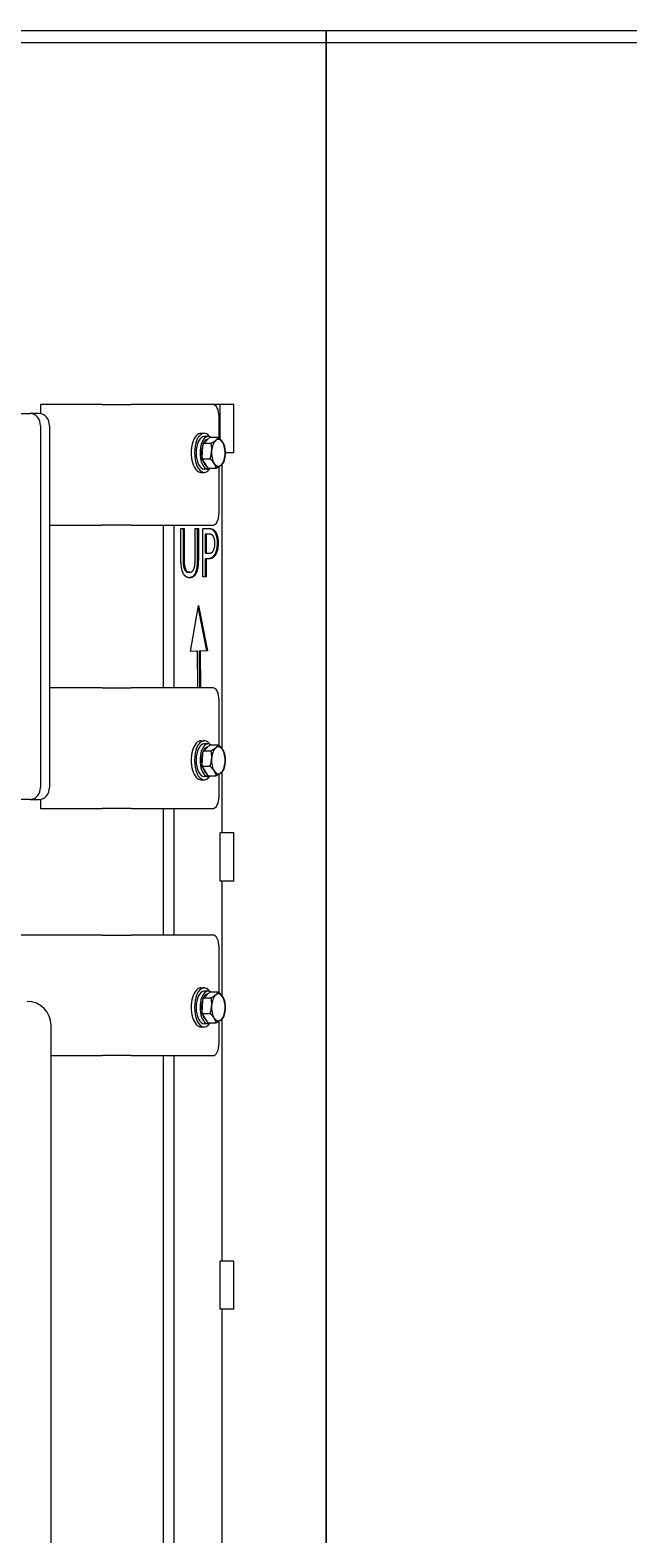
# Model space of a CAD drawing. Header units: inches. Extents: x 19 to 503, y 7 to 322.
# Drawn here: x 380.4 to 392.81, y 102.33 to 133.51 of the extents above; entities that cross this region are included whole.
import ezdxf

# ---------------------------------------------------------------- set-up
doc = ezdxf.new("R2010")
doc.units = ezdxf.units.IN
doc.header["$LTSCALE"] = 15
doc.header["$MEASUREMENT"] = 0
doc.layers.add('Dimension (ANSI)', color=7, linetype='Continuous', lineweight=25)
doc.layers.add('Visible (ANSI)', color=7, linetype='Continuous', lineweight=50)
doc.styles.add('MEMCOR Medium', font='arial.ttf')
doc.dimstyles.new('Default (ANSI)', dxfattribs={"dimscale": 15, "dimtxt": 0.15, "dimasz": 0.098425, "dimexe": 0.125, "dimexo": 0.0625, "dimgap": 0.031496, "dimtad": 0, "dimtih": 1, "dimtoh": 1, "dimdec": 4, "dimrnd": 1e-08, "dimzin": 3, "dimdsep": 46, "dimlunit": 5, "dimtxsty": 'MEMCOR Medium', "dimcen": 0.09, "dimdle": 0.393701, "dimclrd": 256, "dimclre": 256, "dimclrt": 256, "dimadec": 0, "dimazin": 1, "dimtfac": 0.8, "dimtofl": 0, "dimtmove": 0, "dimatfit": 3, "dimfxl": 1, "dimfrac": 1, "dimtolj": 1, "dimtzin": 4, "dimlwd": -1, "dimlwe": -1, "dimarcsym": 0})

# ---------------------------------------------------------------- blocks, each defined once
blk = doc.blocks.new('*D25')
at = {"layer": 'Defpoints', "color": 0, "transparency": 16777216}
for p in [(385.971, 149.759), (323.549, 58.491), (366.383, 58.491)]:
    blk.add_point(p, dxfattribs=at)
at = {"layer": 'Dimension (ANSI)', "transparency": 16777216}
for p, q in [((385.034, 149.759), (321.674, 149.759)), ((323.549, 148.283), (323.549, 114.595)), ((323.549, 59.968), (323.549, 95.474)), ((365.446, 58.491), (321.674, 58.491))]:
    blk.add_line(p, q, dxfattribs=at)
for points in [[(323.303, 148.283), (323.795, 148.283), (323.549, 149.759)], [(323.303, 59.968), (323.795, 59.968), (323.549, 58.491)]]:
    blk.add_solid(points, dxfattribs=at)
at = {"layer": 'Dimension (ANSI)', "transparency": 16777216, "char_height": 2.25, "attachment_point": 5, "style": 'MEMCOR Medium'}
for s, insert in [('\\A1; \\fArial|b0|i0;91{\\H0.8x;\\S1#4;} in', (323.549, 107.33)), ('\\A1;[2318.2 mm]{\\P\\fArial|b0|i0;SHIPPING\\P\\fArial|b0|i0;HEIGHT\\P\\fArial|b0|i0;REF.}', (323.549, 97.769))]:
    blk.add_mtext(s, dxfattribs=dict(at, insert=insert))

msp = doc.modelspace()

# ---------------------------------------------------------------- linework, layer by layer
at = {"layer": 'Visible (ANSI)', "linetype": 'Continuous', "lineweight": 18}
for p, q in [((399.9458, 133.49437), (365.07851, 133.49437)), ((386.54424, 133.24437), (386.54422, 133.49437)), ((386.54424, 133.49437), (386.54424, 68.49437)), ((386.54424, 133.49437), (386.54424, 133.24437)), ((386.54425, 68.49437), (386.54425, 133.49437)), ((386.54786, 68.49437), (386.54786, 133.49437)), ((386.54786, 133.49437), (386.54786, 68.49437)), ((386.54789, 133.49437), (386.54786, 133.24437)), ((386.54786, 133.24437), (386.54786, 133.49437)), ((386.54424, 133.24437), (365.79937, 133.24437)), ((399.9458, 133.24437), (386.54786, 133.24437)), ((386.54786, 132.51937), (386.54425, 132.51937)), ((386.54425, 132.01937), (386.54786, 132.01937)), ((380.61463, 125.74437), (380.61463, 125.55508)), ((381.89925, 125.74437), (380.61463, 125.74437)), ((381.89925, 125.74437), (382.49689, 125.74437)), ((384.19781, 125.74437), (382.49689, 125.74437)), ((384.34869, 125.74437), (384.19781, 125.74437)), ((384.62906, 125.74437), (384.34869, 125.74437)), ((384.34869, 125.02568), (384.34869, 125.74437)), ((384.62906, 124.74437), (384.62906, 125.74437)), ((368.70993, 125.55687), (380.40127, 125.55687)), ((380.58877, 125.55687), (380.40127, 125.55687)), ((384.32281, 125.05255), (384.32281, 125.49437)), ((380.61778, 125.30687), (380.61778, 117.80687)), ((380.80528, 125.30687), (380.80528, 117.80687)), ((383.94781, 125.15037), (384.01709, 125.15037)), ((384.0985, 125.08437), (384.01709, 125.08437)), ((384.0669, 125.0044), (384.14196, 125.0659)), ((384.14196, 125.0659), (384.30902, 125.0659)), ((383.97003, 124.62137), (383.98093, 124.78214)), ((383.98093, 124.78214), (383.99183, 124.9429)), ((383.99183, 124.9429), (384.0669, 125.0044)), ((383.99183, 124.9429), (384.15889, 124.9429)), ((384.62906, 124.74437), (384.44945, 124.74437)), ((383.97003, 124.62137), (384.13709, 124.62137)), ((384.03419, 124.52211), (383.97003, 124.62137)), ((384.09835, 124.42284), (384.03419, 124.52211)), ((384.09835, 124.42284), (384.26541, 124.42284)), ((384.32281, 123.49437), (384.32281, 124.45605)), ((384.3873, 118.60294), (384.3873, 124.50762)), ((383.94781, 124.33837), (384.01709, 124.33837)), ((384.0985, 124.40437), (384.01709, 124.40437)), ((380.80528, 123.24437), (381.89925, 123.24437)), ((382.49689, 123.24437), (381.89925, 123.24437)), ((382.49689, 123.24437), (384.19781, 123.24437)), ((383.17079, 119.86937), (383.17079, 123.24437)), ((383.3873, 123.24437), (383.3873, 119.86937)), ((383.53187, 122.55021), (383.53187, 123.1742)), ((383.53187, 123.1742), (383.59832, 123.1742)), ((383.57667, 123.1742), (383.57667, 122.55021)), ((383.59832, 123.1742), (383.59832, 122.55021)), ((383.82725, 122.54697), (383.82725, 123.1742)), ((383.82725, 123.1742), (383.8937, 123.1742)), ((383.87205, 123.1742), (383.87205, 122.55021)), ((383.8937, 123.1742), (383.8937, 122.55021)), ((383.98892, 122.1742), (383.98892, 123.1742)), ((383.98892, 123.1742), (384.11453, 123.1742)), ((384.05537, 123.05913), (384.03372, 123.05913)), ((384.03372, 123.05913), (384.03372, 122.66042)), ((384.05537, 123.05913), (384.05537, 122.66042)), ((384.11048, 123.05913), (384.05537, 123.05913)), ((384.05537, 122.66042), (384.03372, 122.66042)), ((384.05537, 122.66042), (384.10075, 122.66042)), ((383.71258, 122.26658), (383.69093, 122.26658)), ((384.05537, 122.54697), (384.03372, 122.54697)), ((384.03372, 122.54697), (384.03372, 122.1742)), ((384.11169, 122.54697), (384.05537, 122.54697)), ((384.05537, 122.54697), (384.05537, 122.1742)), ((384.05537, 122.1742), (383.98892, 122.1742)), ((383.7276, 120.62483), (383.89774, 121.57703)), ((383.88743, 121.5193), (384.06082, 120.6361)), ((383.89774, 121.57703), (384.08247, 120.6361)), ((383.87568, 120.63033), (383.7276, 120.62483)), ((383.85403, 120.63033), (383.72774, 120.62564)), ((383.87568, 120.63033), (383.85403, 120.63033)), ((383.88077, 119.86937), (383.87568, 120.63033)), ((384.06082, 120.6361), (383.91068, 120.63191)), ((383.91068, 120.63191), (383.91644, 119.86937)), ((383.93233, 120.63191), (383.91068, 120.63191)), ((384.08247, 120.6361), (383.93233, 120.63191)), ((383.93233, 120.63191), (383.93809, 119.86937)), ((384.08247, 120.6361), (384.06082, 120.6361)), ((381.89925, 119.86937), (380.80528, 119.86937)), ((381.89925, 119.86937), (382.49689, 119.86937)), ((384.19781, 119.86937), (382.49689, 119.86937)), ((384.32281, 118.67755), (384.32281, 119.61937)), ((383.94781, 118.77537), (384.01709, 118.77537)), ((383.98093, 118.40714), (383.99183, 118.5679)), ((383.99183, 118.5679), (384.0669, 118.6294)), ((383.99183, 118.5679), (384.15889, 118.5679)), ((384.0985, 118.70937), (384.01709, 118.70937)), ((384.0669, 118.6294), (384.14196, 118.6909)), ((384.14196, 118.6909), (384.30902, 118.6909)), ((383.97003, 118.24637), (383.98093, 118.40714)), ((383.97003, 118.24637), (384.13709, 118.24637)), ((384.03419, 118.14711), (383.97003, 118.24637)), ((383.94781, 117.96337), (384.01709, 117.96337)), ((384.0985, 118.02937), (384.01709, 118.02937)), ((384.09835, 118.04784), (384.03419, 118.14711)), ((384.09835, 118.04784), (384.26541, 118.04784)), ((384.32281, 117.61937), (384.32281, 118.08105)), ((384.3873, 116.86437), (384.3873, 118.13262)), ((380.40127, 117.55687), (377.40122, 117.55687)), ((380.40127, 117.55687), (380.58877, 117.55687)), ((380.61463, 117.55866), (380.61463, 117.36937)), ((380.61463, 117.36937), (381.89925, 117.36937)), ((382.49689, 117.36937), (381.89925, 117.36937)), ((382.49689, 117.36937), (384.19781, 117.36937)), ((383.17079, 114.74437), (383.17079, 117.36937)), ((383.3873, 117.36937), (383.3873, 114.74437)), ((384.62906, 116.86437), (384.34869, 116.86437)), ((384.34869, 115.86437), (384.34869, 116.86437)), ((384.62906, 115.86437), (384.62906, 116.86437)), ((384.62906, 115.86437), (384.34869, 115.86437)), ((384.3873, 113.47794), (384.3873, 115.86437)), ((381.89925, 114.74437), (380.15563, 114.74437)), ((381.89925, 114.74437), (382.49689, 114.74437)), ((384.19781, 114.74437), (382.49689, 114.74437)), ((384.32281, 113.55255), (384.32281, 114.49437)), ((383.94781, 113.65037), (384.01709, 113.65037)), ((384.0985, 113.58437), (384.01709, 113.58437)), ((384.0669, 113.5044), (384.14196, 113.5659)), ((384.14196, 113.5659), (384.30902, 113.5659)), ((383.97003, 113.12137), (383.98093, 113.28214)), ((383.98093, 113.28214), (383.99183, 113.4429)), ((383.99183, 113.4429), (384.0669, 113.5044)), ((383.99183, 113.4429), (384.15889, 113.4429)), ((383.97003, 113.12137), (384.13709, 113.12137)), ((384.03419, 113.02211), (383.97003, 113.12137)), ((384.0985, 112.90437), (384.01709, 112.90437)), ((384.09835, 112.92284), (384.03419, 113.02211)), ((384.09835, 112.92284), (384.26541, 112.92284)), ((384.32281, 112.49437), (384.32281, 112.95605)), ((384.3873, 107.98437), (384.3873, 113.00762)), ((380.83877, 97.36937), (380.83877, 112.86937)), ((383.94781, 112.83837), (384.01709, 112.83837)), ((380.83877, 112.24437), (381.89925, 112.24437)), ((382.49689, 112.24437), (381.89925, 112.24437)), ((382.49689, 112.24437), (384.19781, 112.24437)), ((383.17079, 98.49437), (383.17079, 112.24437)), ((383.3873, 112.24437), (383.3873, 98.49437)), ((384.62906, 107.98437), (384.34869, 107.98437)), ((384.34869, 106.98437), (384.34869, 107.98437)), ((384.62906, 106.98437), (384.62906, 107.98437)), ((384.62906, 106.98437), (384.34869, 106.98437)), ((384.3873, 99.10437), (384.3873, 106.98437))]:
    msp.add_line(p, q, dxfattribs=at)
msp.add_arc((380.33877, 112.86937), 0.5, 0, 90, dxfattribs=at)
for centre, major_axis, ratio, start_param, end_param in [((384.19781, 125.49437), (0, 0.25), 0.5, 4.71238898, 6.28318531), ((380.40127, 125.30687), (0, 0.25), 0.8660254, 4.71238898, 6.28318531), ((380.58877, 125.30687), (0, 0.25), 0.8660254, 4.71238898, 6.28318531), ((383.94781, 124.74437), (0, -0.406), 0.5, 3.14159265, 6.28318531), ((384.01709, 124.74437), (0, -0.406), 0.5, 2.53151287, 6.89326509), ((384.01709, 124.74437), (0, 0.34), 0.5, 0, 3.14159265), ((384.0985, 124.74437), (0, -0.34), 0.5, 2.81043891, 6.61433906), ((384.0985, 124.74437), (0, 0.281), 0.5, 0.87603157, 1.99594929), ((384.0985, 124.74437), (0, 0.281), 0.5, 0.04527889, 0.73230687), ((384.30895, 124.74437), (0, -0.281), 0.5, 4.57758308, 5.62478063), ((384.30895, 124.74437), (0, 0.281), 0.5, 0.38879288, 1.43599043), ((384.30895, 124.74437), (0, 0.281), 0.5, 5.62478063, 6.67197819), ((384.30895, 124.74437), (0, 0.281), 0.5, 4.57758308, 5.62478063), ((384.0985, 124.74437), (0, -0.281), 0.5, 5.18701235, 6.06254892), ((384.30895, 124.74437), (0, -0.281), 0.5, 5.62478063, 6.67197819), ((384.30895, 124.74437), (0, -0.281), 0.5, 0.38879288, 1.43599043), ((384.19781, 123.49437), (0, -0.25), 0.5, 0, 1.57079633), ((384.19781, 119.61937), (0, 0.25), 0.5, 4.71238898, 6.28318531), ((384.01709, 118.36937), (0, -0.406), 0.5, 2.53151287, 6.89326509), ((383.94781, 118.36937), (0, -0.406), 0.5, 3.14159265, 6.28318531), ((384.01709, 118.36937), (0, 0.34), 0.5, 0, 3.14159265), ((384.0985, 118.36937), (0, -0.34), 0.5, 2.81043891, 6.61433906), ((384.0985, 118.36937), (0, 0.281), 0.5, 0.87603157, 1.99594929), ((384.0985, 118.36937), (0, 0.281), 0.5, 0.04527889, 0.73230687), ((384.30895, 118.36937), (0, 0.281), 0.5, 0.38879288, 1.43599043), ((384.30895, 118.36937), (0, 0.281), 0.5, 5.62478063, 6.67197819), ((384.30895, 118.36937), (0, 0.281), 0.5, 4.57758308, 5.62478063), ((384.0985, 118.36937), (0, -0.281), 0.5, 5.18701235, 6.06254892), ((384.30895, 118.36937), (0, -0.281), 0.5, 4.57758308, 5.62478063), ((384.30895, 118.36937), (0, -0.281), 0.5, 0.38879288, 1.43599043), ((384.30895, 118.36937), (0, -0.281), 0.5, 5.62478063, 6.67197819), ((380.40127, 117.80687), (0, -0.25), 0.8660254, 0, 1.57079633), ((380.58877, 117.80687), (0, -0.25), 0.8660254, 0, 1.57079633), ((384.19781, 117.61937), (0, -0.25), 0.5, 0, 1.57079633), ((384.19781, 114.49437), (0, 0.25), 0.5, 4.71238898, 6.28318531), ((383.94781, 113.24437), (0, -0.406), 0.5, 3.14159265, 6.28318531), ((384.01709, 113.24437), (0, -0.406), 0.5, 2.53151287, 6.89326509), ((384.01709, 113.24437), (0, 0.34), 0.5, 0, 3.14159265), ((384.0985, 113.24437), (0, -0.34), 0.5, 2.81043891, 6.61433906), ((384.0985, 113.24437), (0, 0.281), 0.5, 0.04527889, 0.73230687), ((384.30895, 113.24437), (0, 0.281), 0.5, 5.62478063, 6.67197819), ((384.0985, 113.24437), (0, 0.281), 0.5, 0.87603157, 1.99594929), ((384.30895, 113.24437), (0, -0.281), 0.5, 4.57758308, 5.62478063), ((384.30895, 113.24437), (0, 0.281), 0.5, 0.38879288, 1.43599043), ((384.30895, 113.24437), (0, -0.281), 0.5, 0.38879288, 1.43599043), ((384.30895, 113.24437), (0, 0.281), 0.5, 4.57758308, 5.62478063), ((384.0985, 113.24437), (0, -0.281), 0.5, 5.18701235, 6.06254892), ((384.30895, 113.24437), (0, -0.281), 0.5, 5.62478063, 6.67197819), ((384.19781, 112.49437), (0, -0.25), 0.5, 0, 1.57079633)]:
    msp.add_ellipse(centre, major_axis=major_axis, ratio=ratio, start_param=start_param, end_param=end_param, dxfattribs=at)
for points in [[(384.25569, 125.0044), (384.29053, 125.03294), (384.30902, 125.0659)], [(384.30902, 125.0659), (384.36514, 125.0127), (384.39491, 124.96663)], [(384.13709, 124.62137), (384.16466, 124.70753), (384.16972, 124.78214)], [(384.15889, 124.9429), (384.22085, 124.97586), (384.25569, 125.0044)], [(384.16972, 124.78214), (384.17478, 124.85675), (384.15889, 124.9429)], [(384.39491, 124.96663), (384.42469, 124.92056), (384.43734, 124.86737)], [(384.43734, 124.86737), (384.45323, 124.78121), (384.44817, 124.7066)], [(384.22298, 124.52211), (384.19321, 124.56818), (384.13709, 124.62137)], [(384.26541, 124.42284), (384.25276, 124.47604), (384.22298, 124.52211)], [(384.36221, 124.48434), (384.32737, 124.4558), (384.26541, 124.42284)], [(384.41554, 124.54584), (384.39705, 124.51288), (384.36221, 124.48434)], [(384.44817, 124.7066), (384.44311, 124.63199), (384.41554, 124.54584)], [(384.15889, 118.5679), (384.22085, 118.60086), (384.25569, 118.6294)], [(384.16972, 118.40714), (384.17478, 118.48175), (384.15889, 118.5679)], [(384.25569, 118.6294), (384.29053, 118.65794), (384.30902, 118.6909)], [(384.30902, 118.6909), (384.36514, 118.6377), (384.39491, 118.59163)], [(384.39491, 118.59163), (384.42469, 118.54556), (384.43734, 118.49237)], [(384.13709, 118.24637), (384.16466, 118.33253), (384.16972, 118.40714)], [(384.22298, 118.14711), (384.19321, 118.19318), (384.13709, 118.24637)], [(384.44817, 118.3316), (384.44311, 118.25699), (384.41554, 118.17084)], [(384.43734, 118.49237), (384.45323, 118.40621), (384.44817, 118.3316)], [(384.26541, 118.04784), (384.25276, 118.10104), (384.22298, 118.14711)], [(384.36221, 118.10934), (384.32737, 118.0808), (384.26541, 118.04784)], [(384.41554, 118.17084), (384.39705, 118.13788), (384.36221, 118.10934)], [(384.25569, 113.5044), (384.29053, 113.53294), (384.30902, 113.5659)], [(384.30902, 113.5659), (384.36514, 113.5127), (384.39491, 113.46663)], [(384.13709, 113.12137), (384.16466, 113.20753), (384.16972, 113.28214)], [(384.15889, 113.4429), (384.22085, 113.47586), (384.25569, 113.5044)], [(384.16972, 113.28214), (384.17478, 113.35675), (384.15889, 113.4429)], [(384.39491, 113.46663), (384.42469, 113.42056), (384.43734, 113.36737)], [(384.44817, 113.2066), (384.44311, 113.13199), (384.41554, 113.04584)], [(384.43734, 113.36737), (384.45323, 113.28121), (384.44817, 113.2066)], [(384.22298, 113.02211), (384.19321, 113.06818), (384.13709, 113.12137)], [(384.26541, 112.92284), (384.25276, 112.97604), (384.22298, 113.02211)], [(384.36221, 112.98434), (384.32737, 112.9558), (384.26541, 112.92284)], [(384.41554, 113.04584), (384.39705, 113.01288), (384.36221, 112.98434)]]:
    msp.add_rational_spline(points, [1, 1.0379548493, 1], degree=2, dxfattribs=at)
for points, knots in [([(384.09288, 123.1742), (384.11307, 123.1742), (384.14383, 123.17197), (384.19004, 123.14903), (384.20778, 123.134), (384.22375, 123.1118)], [-0.725506634, -0.725506634, -0.725506634, -0.725506634, -0.296366495, -0.296366495, 0, 0, 0, 0]), ([(384.22375, 123.1118), (384.23471, 123.09687), (384.24447, 123.07929), (384.25957, 123.04246), (384.26734, 123.0199), (384.28058, 122.95347), (384.28332, 122.91288), (384.28332, 122.87274)], [-0.844477071, -0.844477071, -0.844477071, -0.844477071, -0.544529725, -0.544529725, -0.305823756, -0.305823756, 0, 0, 0, 0]), ([(384.28332, 122.87274), (384.28332, 122.84906), (384.28216, 122.82559), (384.27662, 122.77294), (384.27216, 122.75053), (384.26178, 122.70416), (384.25212, 122.67533), (384.23956, 122.6507)], [-0.48070155, -0.48070155, -0.48070155, -0.48070155, -0.387114958, -0.387114958, -0.268097881, -0.268097881, 0, 0, 0, 0]), ([(384.23956, 122.6507), (384.23094, 122.63375), (384.22155, 122.61877), (384.201, 122.59269), (384.19005, 122.58193), (384.16602, 122.56387), (384.13952, 122.54697), (384.09004, 122.54697)], [-2.12199044, -2.12199044, -2.12199044, -2.12199044, -1.44284282, -1.44284282, -0.75409962, -0.75409962, 0, 0, 0, 0]), ([(383.57667, 122.55021), (383.57667, 122.48455), (383.57958, 122.4486), (383.58445, 122.40078), (383.5899, 122.37342), (383.59815, 122.34843)], [-0.371862003, -0.371862003, -0.371862003, -0.371862003, -0.228145318, -0.228145318, 0, 0, 0, 0]), ([(383.59815, 122.34843), (383.60282, 122.33426), (383.60843, 122.32178), (383.62319, 122.29786), (383.63132, 122.28985), (383.65408, 122.27116), (383.67288, 122.26658), (383.69093, 122.26658)], [-0.454531198, -0.454531198, -0.454531198, -0.454531198, -0.37440362, -0.37440362, -0.275150152, -0.275150152, 0, 0, 0, 0]), ([(383.82424, 122.24551), (383.81636, 122.23002), (383.80777, 122.21634), (383.78904, 122.19283), (383.77914, 122.18329), (383.75695, 122.16737), (383.73625, 122.15561), (383.70203, 122.15347)], [-1.62181416, -1.62181416, -1.62181416, -1.62181416, -1.12295259, -1.12295259, -0.62367983, -0.62367983, -0.05863483, -0.05863483, -0.05863483, -0.05863483]), ([(383.87205, 122.55021), (383.87205, 122.51027), (383.8709, 122.46913), (383.86367, 122.37668), (383.85757, 122.34597), (383.84745, 122.29959), (383.83732, 122.27048), (383.82424, 122.24551)], [-0.467674705, -0.467674705, -0.467674705, -0.467674705, -0.385613275, -0.385613275, -0.275578199, -0.275578199, 0, 0, 0, 0])]:
    msp.add_open_spline(points, degree=3, knots=knots, dxfattribs=at)
for points in [[(384.11453, 123.1742), (384.1591, 123.1742), (384.2215, 123.14503), (384.2454, 123.1118)], [(384.19962, 123.02104), (384.18382, 123.04211), (384.14168, 123.05913), (384.11048, 123.05913)], [(384.23568, 122.86869), (384.23568, 122.92055), (384.21785, 122.99673), (384.19962, 123.02104)], [(384.20732, 122.72039), (384.22231, 122.75038), (384.23568, 122.82088), (384.23568, 122.86869)], [(384.2454, 123.1118), (384.27336, 123.07371), (384.30497, 122.95621), (384.30497, 122.87274)], [(384.30497, 122.87274), (384.30497, 122.80791), (384.28187, 122.69122), (384.26121, 122.6507)], [(384.10075, 122.66042), (384.14127, 122.66042), (384.19111, 122.68636), (384.20732, 122.72039)], [(384.26121, 122.6507), (384.23527, 122.59965), (384.16518, 122.54697), (384.11169, 122.54697)], [(383.57968, 122.24551), (383.55335, 122.29738), (383.53187, 122.44324), (383.53187, 122.55021)], [(383.71258, 122.15313), (383.66842, 122.15313), (383.60278, 122.19932), (383.57968, 122.24551)], [(383.59832, 122.55021), (383.59832, 122.48052), (383.60724, 122.38652), (383.6198, 122.34843)], [(383.6198, 122.34843), (383.63317, 122.30791), (383.67936, 122.26658), (383.71258, 122.26658)], [(383.71258, 122.26658), (383.74378, 122.26658), (383.79241, 122.30791), (383.80578, 122.34843)], [(383.84589, 122.24551), (383.82198, 122.19851), (383.75878, 122.15313), (383.71258, 122.15313)], [(383.80578, 122.34843), (383.81834, 122.38652), (383.82725, 122.47971), (383.82725, 122.54697)], [(383.8937, 122.55021), (383.8937, 122.44568), (383.87263, 122.29657), (383.84589, 122.24551)]]:
    msp.add_open_spline(points, degree=2, dxfattribs=at)

# ---------------------------------------------------------------- dimensions: what is measured, and where the dimension line sits
at = {"layer": 'Dimension (ANSI)'}
dim = msp.add_linear_dim(base=(323.54898, 58.49137), p1=(385.97105, 149.75937), p2=(366.3834, 58.49137), angle=90, text=' \\fArial|b0|i0;<> in\\X[2318.2 mm]{\\P\\fArial|b0|i0;SHIPPING\\P\\fArial|b0|i0;HEIGHT\\P\\fArial|b0|i0;REF.}', dimstyle='Default (ANSI)', override={"dimgap": 0.031496, "dimdec": 4, "dimpost": '', "dimtol": 0, "dimlim": 0, "dimtp": 0, "dimtm": 0, "dimtdec": 2, "dimatfit": 1}, dxfattribs=at)
dim.commit()
dim.dimension.update_dxf_attribs({"geometry": '*D25', "text_midpoint": (323.54898, 105.03432), "dimtype": 160})

doc.saveas('drawing.dxf')
